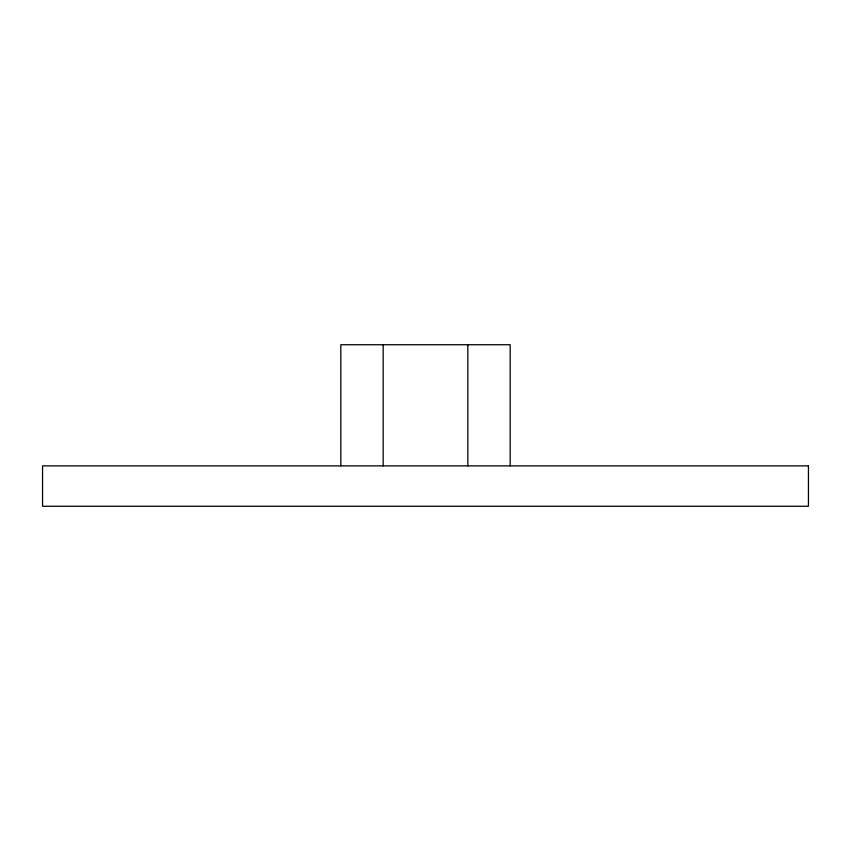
<?xml version="1.0" encoding="UTF-8"?>
<svg xmlns="http://www.w3.org/2000/svg" width="851" height="851" viewBox="0 0 851 851"><rect width="100%" height="100%" fill="white"/><g stroke="black" fill="none" stroke-linecap="round" stroke-linejoin="round"><path stroke-width="1.28" d="M510.175 465.88L510.175 344.74L340.825 344.74L340.825 465.88M467.837 344.74L467.837 465.88M383.163 344.74L383.163 465.88M808.45 465.88L42.55 465.88L42.55 506.26L808.45 506.26L808.45 465.88"/></g></svg>
